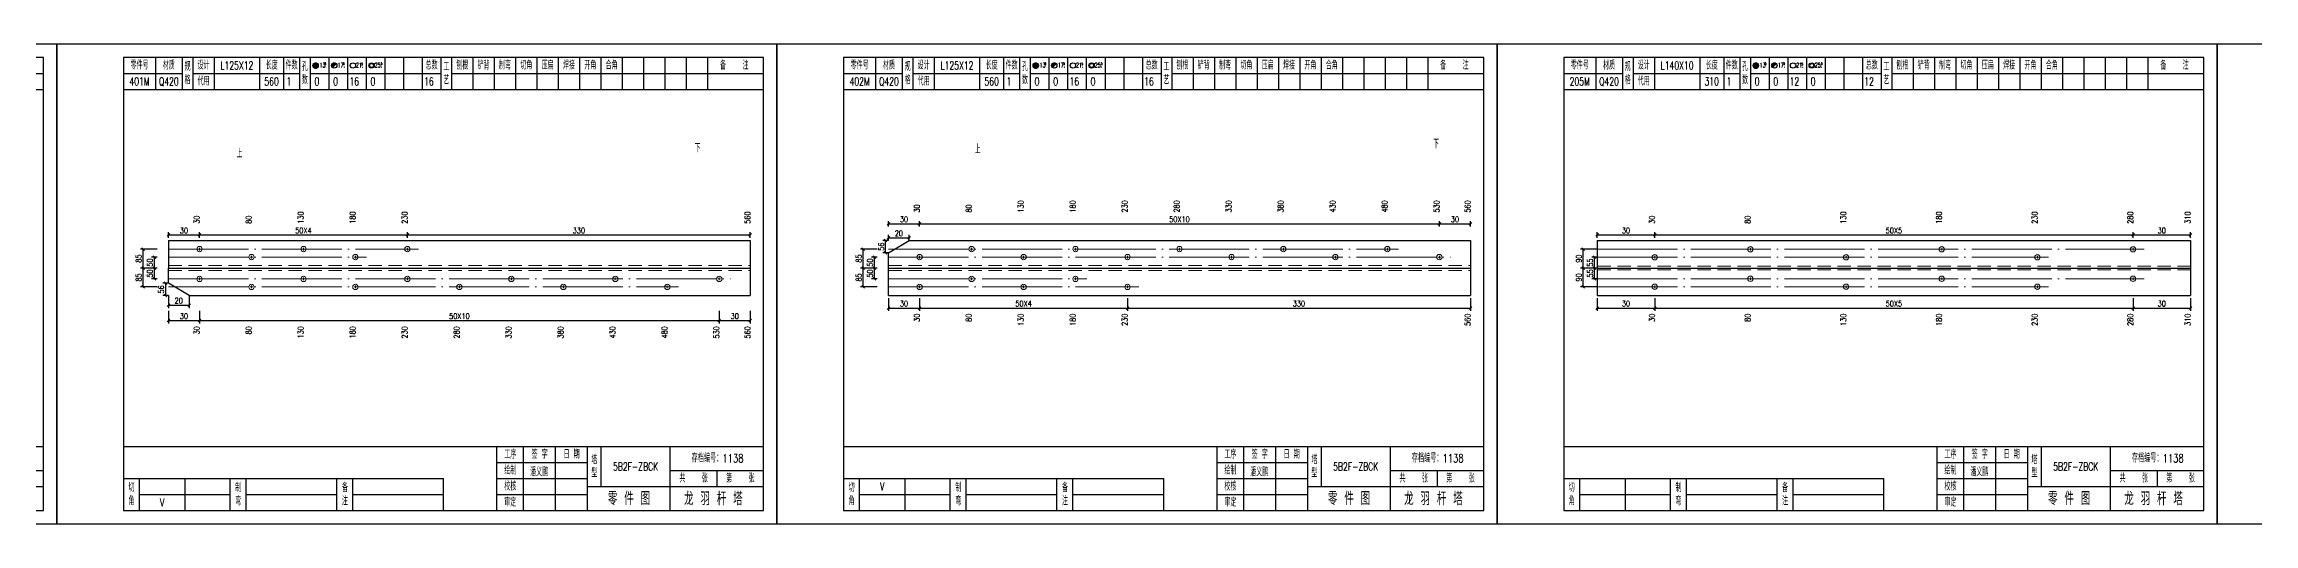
# Model space of a CAD drawing. Header units: millimetres. Extents: x 431 to 8801, y -362 to 231.
# Drawn here: x 3666 to 4495, y 51 to 231 of the extents above; entities that cross this region are included whole.
import ezdxf
from ezdxf.enums import TextEntityAlignment as Align

# ---------------------------------------------------------------- set-up
doc = ezdxf.new("R2010")
doc.units = ezdxf.units.MM
doc.header["$LTSCALE"] = 20
doc.header["$PDMODE"] = 1
doc.linetypes.add('DASHDOT2X', pattern=[1.75, 1.5, -0.125, 0, -0.125])
doc.linetypes.add('HIDDEN', pattern=[0.375, 0.25, -0.125])
for name, color, linetype, lineweight in [('1', 7, 'Continuous', 25), ('11', 3, 'Continuous', 13), ('2', 1, 'HIDDEN', 13), ('5', 1, 'Continuous', 13), ('7', 2, 'DASHDOT2X', 13)]:
    doc.layers.add(name, color=color, linetype=linetype, lineweight=lineweight)
doc.styles.get("Standard").update_dxf_attribs({"font": 'simplex', "width": 0.7, "bigfont": 'gbhzfs.shx'})
doc.styles.add('SYMBOL_TXT', font='txt.shx', dxfattribs={"width": 0.6})
doc.styles.add('TITLE_TXT', font='simplex.shx', dxfattribs={"width": 0.75, "height": 2.5, "bigfont": 'gbhzfs.shx'})
doc.dimstyles.get("Standard").update_dxf_attribs({"dimtxt": 2.1, "dimasz": 1, "dimexe": 1.05, "dimexo": 0, "dimgap": 0.63, "dimtad": 1, "dimzin": 0, "dimdsep": 46, "dimtxsty": 'standard', "dimblk": 'OBLIQUE', "dimblk1": 'OBLIQUE', "dimblk2": 'OBLIQUE', "dimcen": 0.09, "dimadec": 0, "dimazin": 0, "dimtfac": 1, "dimtdec": 1, "dimtix": 1, "dimtmove": 0, "dimatfit": 3, "dimfxl": 0, "dimtolj": 1, "dimtzin": 0, "dimarcsym": 0})
pattern_1 = [(0, (-3, 0), (0, 0.0125), [])]

# ---------------------------------------------------------------- blocks, each defined once
blk = doc.blocks.new('M12_HOLE')
h = blk.add_hatch()
h.set_pattern_fill('LINE', scale=0.1, style=0)
h.set_pattern_definition(pattern_1)
h.paths.add_polyline_path([(-5, 0, 1), (-1, 0, 1)])
at = {"color": 7}
blk.add_circle((-3, 0), 2, dxfattribs=at)
at = {"color": 7, "attachment_point": 1, "style": 'SYMBOL_TXT'}
for s, insert, char_height, width in [('13\\f??|b0|i0|c0|p54;.', (-0.1, 2.1), 3.5, 5.707), ('5', (3.7, 2.3), 1.8, 2.931)]:
    blk.add_mtext(s, dxfattribs=dict(at, insert=insert, char_height=char_height, width=width))
blk = doc.blocks.new('M16_HOLE')
h = blk.add_hatch()
h.set_pattern_fill('LINE', scale=0.1, style=0)
h.set_pattern_definition(pattern_1)
h.paths.add_polyline_path([(-1.6, 1.4, 0.668179), (-5, 0, 0.198912), (-4.4, -1.4)])
at = {"color": 7}
blk.add_circle((-3, 0), 2, dxfattribs=at)
at = {"color": 7, "attachment_point": 1, "style": 'SYMBOL_TXT'}
for s, insert, char_height, width in [('17.', (-0.4, 2.1), 3.5, 6.316), ('5', (3.6, 2.3), 1.8, 1.822)]:
    blk.add_mtext(s, dxfattribs=dict(at, insert=insert, char_height=char_height, width=width))
blk = doc.blocks.new('M20_HOLE')
at = {"color": 7}
blk.add_circle((-3, 0), 2, dxfattribs=at)
at = {"color": 7, "attachment_point": 1, "style": 'SYMBOL_TXT'}
for s, insert, char_height, width in [('21.', (-0.7, 2), 3.5, 6.074), ('5', (3.3, 2), 1.8, 1.458)]:
    blk.add_mtext(s, dxfattribs=dict(at, insert=insert, char_height=char_height, width=width))
blk = doc.blocks.new('M24_HOLE')
at = {"color": 7}
for radius in [2, 1.5]:
    blk.add_circle((-3, 0), radius, dxfattribs=at)
at = {"color": 7, "attachment_point": 1, "style": 'SYMBOL_TXT'}
for s, insert, char_height, width in [('25.', (-0.7, 2.1), 3.5, 2.429), ('5', (3.9, 2.3), 1.8, 1.944)]:
    blk.add_mtext(s, dxfattribs=dict(at, insert=insert, char_height=char_height, width=width))
blk = doc.blocks.new('JgCard')
for p, q in [((270, 180), (0, 180)), ((0, 180), (0, 0)), ((265, 175), (25, 175)), ((25, 175), (25, 5)), ((37, 175), (37, 163)), ((47, 175), (47, 163)), ((51, 175), (51, 163)), ((59, 175), (59, 163)), ((76, 175), (76, 163)), ((85, 175), (85, 163)), ((91, 175), (91, 163)), ((95, 175), (95, 163)), ((102, 175), (102, 163)), ((109, 175), (109, 163)), ((116, 175), (116, 163)), ((123, 175), (123, 163)), ((130, 175), (130, 163)), ((137, 175), (137, 163)), ((144, 175), (144, 163)), ((148, 175), (148, 163)), ((156, 175), (156, 163)), ((164, 175), (164, 163)), ((172, 175), (172, 163)), ((180, 175), (180, 163)), ((188, 175), (188, 163)), ((196, 175), (196, 163)), ((204, 175), (204, 163)), ((212, 175), (212, 163)), ((220, 175), (220, 163)), ((228, 175), (228, 163)), ((236, 175), (236, 163)), ((244, 175), (244, 163)), ((265, 5), (265, 175)), ((270, 0), (270, 180)), ((25, 169), (47, 169)), ((51, 169), (91, 169)), ((95, 169), (144, 169)), ((148, 169), (265, 169)), ((25, 163), (265, 163)), ((25, 29), (265, 29)), ((165, 5), (165, 29)), ((175, 5), (175, 29)), ((187, 5), (187, 29)), ((199, 5), (199, 29)), ((204, 29), (204, 14)), ((230, 5), (230, 29)), ((25, 17), (145, 17)), ((31, 5), (31, 17)), ((48, 17), (48, 5)), ((65, 5), (65, 17)), ((71, 5), (71, 17)), ((105, 5), (105, 17)), ((111, 5), (111, 17)), ((145, 5), (145, 17)), ((165, 23), (199, 23)), ((165, 17), (199, 17)), ((230, 20), (265, 20)), ((247.5, 20), (247.5, 14)), ((31, 11), (65, 11)), ((71, 11), (105, 11)), ((111, 11), (145, 11)), ((165, 11), (199, 11)), ((199, 14), (265, 14)), ((0, 0), (270, 0)), ((25, 5), (265, 5))]:
    blk.add_line(p, q)
blk.add_lwpolyline([(96.03, 171.99, -1), (98.03, 171.99, -1)], format="xyb", close=True)
blk.add_point((145, 96))
at = {"xscale": 0.5, "yscale": 0.5, "zscale": 0.5}
for name, p in [('M12_HOLE', (98.53, 171.99)), ('M16_HOLE', (105.5, 172)), ('M20_HOLE', (112.5, 172)), ('M24_HOLE', (119.5, 172))]:
    blk.add_blockref(name, p, dxfattribs=at)
at = {"style": 'TITLE_TXT', "width": 0.75}
for s, height, p in [('存档编号：1138', 3.076, (238.02, 23.07)), ('潘义鹏', 3, (177.45, 17.91)), ('龙 羽 杆 塔', 5, (235.17, 6.97))]:
    blk.add_text(s, height=height, dxfattribs=at).set_placement(p)
at = {"attachment_point": 5, "style": 'TITLE_TXT'}
for s, insert, char_height, width in [('零件号', (31, 172), 3, 15), ('材质', (42, 172), 3, 8), ('规格', (49, 169), 3, 4), ('代用', (55, 166), 3, 8), ('设计', (55, 172), 3, 8), ('长度', (80.5, 172), 3, 8), ('件数', (88, 172), 3, 6), ('孔数', (93, 169), 3, 4), ('总数', (140.5, 172), 3, 7), ('工\\P艺', (146, 169), 3, 4), ('刨根', (152, 172), 3, 8), ('铲背', (160, 172), 3, 8), ('制弯', (168, 172), 3, 8), ('切角', (176, 172), 3, 8), ('压扁', (184, 172), 3, 8), ('焊接', (192, 172), 3, 8), ('开角', (200, 172), 3, 8), ('合角', (208, 172), 3, 8), ('备    注', (254, 172), 3, 22), ('工序', (170, 26), 3, 10), ('签 字', (181, 26), 3, 12), ('日 期', (193, 26), 3, 12), ('塔\\P型', (201.5, 21.5), 3, 5), ('绘制', (170, 20), 3, 10), ('共    张', (238.75, 17), 3, 17.5), ('第    张', (256.25, 17), 3, 17.5), ('切\\P角', (28, 11), 3, 6), ('制\\P弯', (68, 11), 3, 6), ('备\\P注', (108, 11), 3, 6), ('校核', (170, 14), 3, 10), ('审定', (170, 8), 3, 10), ('零 件 图', (214.5, 9.5), 5, 31)]:
    blk.add_mtext(s, dxfattribs=dict(at, insert=insert, char_height=char_height, width=width))
blk = doc.blocks.new('M20')
for p, q in [((-0.5, 0), (0.5, 0)), ((0, -0.5), (0, 0.5))]:
    blk.add_line(p, q)
blk.add_circle((0, 0), 1)
blk = doc.blocks.new('_Oblique')
at = {"color": 0, "linetype": 'ByBlock', "lineweight": -2}
blk.add_line((-0.5, -0.5), (0.5, 0.5), dxfattribs=at)
blk = doc.blocks.new('*D137')
at = {"layer": '11', "color": 0, "lineweight": -2}
for p, q in [((3713.02, 140.89), (3710.92, 140.89)), ((3711.97, 140.89), (3711.97, 136.34)), ((3713.02, 136.34), (3710.92, 136.34))]:
    blk.add_line(p, q, dxfattribs=at)
at = {"layer": 'Defpoints', "color": 0}
for p in [(3713.02, 140.89), (3711.97, 136.34), (3713.02, 136.34)]:
    blk.add_point(p, dxfattribs=at)
at = {"layer": '11', "color": 0, "lineweight": -2}
for p, rotation in [((3711.97, 140.89), 90), ((3711.97, 136.34), 270)]:
    blk.add_blockref('_Oblique', p, dxfattribs=dict(at, rotation=rotation))
at = {"layer": '11', "color": 0, "insert": (3710.29, 138.61), "char_height": 2.1, "attachment_point": 5, "rotation": 90}
blk.add_mtext('\\A1;56', dxfattribs=at)

msp = doc.modelspace()

# ---------------------------------------------------------------- linework, layer by layer
at = {"layer": '1'}
for p, q in [((3713.016, 156.922), (3713.016, 146.632)), ((3713.016, 156.922), (3931.216, 156.922)), ((3931.216, 156.922), (3931.216, 136.342)), ((3983.016, 152.376), (3990.811, 156.922)), ((3983.016, 146.632), (3983.016, 152.376)), ((3990.811, 156.922), (4201.216, 156.922)), ((4201.216, 156.922), (4201.216, 136.342)), ((4248.816, 156.922), (4248.816, 136.342)), ((4248.816, 156.922), (4471.216, 156.922)), ((4471.216, 156.922), (4471.216, 136.342)), ((3713.016, 140.887), (3713.016, 146.632)), ((3713.016, 146.632), (3931.216, 146.632)), ((3720.811, 136.342), (3713.016, 140.887)), ((3983.016, 136.342), (3983.016, 146.632)), ((3983.016, 146.632), (4201.216, 146.632)), ((4248.816, 146.632), (4471.216, 146.632)), ((3720.811, 136.342), (3931.216, 136.342)), ((3983.016, 136.342), (4201.216, 136.342)), ((4248.816, 136.342), (4471.216, 136.342))]:
    msp.add_line(p, q, dxfattribs=at)
at = {"layer": '2'}
for p, q in [((3713.016, 147.62), (3931.216, 147.62)), ((3713.016, 145.644), (3931.216, 145.644)), ((3983.016, 147.62), (4201.216, 147.62)), ((3983.016, 145.644), (4201.216, 145.644)), ((4248.816, 147.367), (4471.216, 147.367)), ((4248.816, 145.897), (4471.216, 145.897))]:
    msp.add_line(p, q, dxfattribs=at)
at = {"layer": '7'}
for p, q in [((3713.016, 153.748), (3806.858, 153.748)), ((3713.016, 150.748), (3787.37, 150.748)), ((3983.016, 153.748), (4174.294, 153.748)), ((3983.016, 150.748), (4193.781, 150.748)), ((4248.816, 153.674), (4453.895, 153.674)), ((4248.816, 150.674), (4418.024, 150.674)), ((3713.016, 142.516), (3923.781, 142.516)), ((3983.016, 142.516), (4057.37, 142.516)), ((4248.816, 142.589), (4453.895, 142.589)), ((3713.016, 139.516), (3904.294, 139.516)), ((3983.016, 139.516), (4076.858, 139.516)), ((4248.816, 139.589), (4418.024, 139.589))]:
    msp.add_line(p, q, dxfattribs=at)

# ---------------------------------------------------------------- block references
at = {"layer": '1'}
for p in [(3401.216, 50.632), (3671.216, 50.632), (3941.216, 50.632), (4211.216, 50.632), (4481.216, 50.632)]:
    msp.add_blockref('JgCard', p, dxfattribs=at)
at = {"layer": '5'}
for p in [(3724.708, 153.748), (3744.196, 150.748), (3763.683, 153.748), (3783.17, 150.748), (3802.658, 153.748), (3994.708, 150.748), (4014.196, 153.748), (4033.683, 150.748), (4053.17, 153.748), (4072.658, 150.748), (4092.145, 153.748), (4111.632, 150.748), (4131.119, 153.748), (4150.607, 150.748), (4170.094, 153.748), (4189.581, 150.748), (4270.339, 150.674), (4306.21, 153.674), (4342.081, 150.674), (4377.953, 153.674), (4413.824, 150.674), (4449.695, 153.674), (3724.708, 142.516), (3763.683, 142.516), (3802.658, 142.516), (3841.632, 142.516), (3880.607, 142.516), (3919.581, 142.516), (4014.196, 142.516), (4053.17, 142.516), (4306.21, 142.589), (4377.953, 142.589), (4449.695, 142.589), (3744.196, 139.516), (3783.17, 139.516), (3822.145, 139.516), (3861.119, 139.516), (3900.094, 139.516), (3994.708, 139.516), (4033.683, 139.516), (4072.658, 139.516), (4270.339, 139.589), (4342.081, 139.589), (4413.824, 139.589)]:
    msp.add_blockref('M20', p, dxfattribs=at)

# ---------------------------------------------------------------- texts
at = {"layer": '1', "width": 0.7}
for s, p in [('L125X12', (3738.716, 222.632)), ('L125X12', (4008.716, 222.632)), ('L140X10', (4278.716, 222.632)), ('401M', (3702.216, 216.632)), ('Q420', (3713.216, 216.632)), ('560', (3751.716, 216.632)), ('1', (3758.216, 216.632)), ('0', (3768.716, 216.632)), ('0', (3775.716, 216.632)), ('16', (3782.716, 216.632)), ('0', (3789.716, 216.632)), ('16', (3810.716, 216.632)), ('402M', (3972.216, 216.632)), ('Q420', (3983.216, 216.632)), ('560', (4021.716, 216.632)), ('1', (4028.216, 216.632)), ('0', (4038.716, 216.632)), ('0', (4045.716, 216.632)), ('16', (4052.716, 216.632)), ('0', (4059.716, 216.632)), ('16', (4080.716, 216.632)), ('205M', (4242.216, 216.632)), ('Q420', (4253.216, 216.632)), ('310', (4291.716, 216.632)), ('1', (4298.216, 216.632)), ('0', (4308.716, 216.632)), ('0', (4315.716, 216.632)), ('12', (4322.716, 216.632)), ('0', (4329.716, 216.632)), ('12', (4350.716, 216.632)), ('上', (3739.649, 189.519)), ('下', (3911.481, 191.527)), ('上', (4016.525, 191.123)), ('下', (4188.357, 193.132)), ('V', (3710.716, 58.632)), ('V', (3980.716, 64.632))]:
    msp.add_text(s, height=3, dxfattribs=at).set_placement(p, align=Align.MIDDLE_CENTER)
for s, p in [('130', (3763.683, 163.222)), ('180', (3783.17, 163.222)), ('230', (3802.658, 163.222)), ('560', (3931.216, 163.222)), ('30', (3994.708, 167.422)), ('80', (4014.196, 167.422)), ('130', (4033.683, 167.422)), ('180', (4053.17, 167.422)), ('230', (4072.658, 167.422)), ('280', (4092.145, 167.422)), ('330', (4111.632, 167.422)), ('380', (4131.119, 167.422)), ('430', (4150.607, 167.422)), ('480', (4170.094, 167.422)), ('530', (4189.581, 167.422)), ('560', (4201.216, 167.422)), ('130', (4342.081, 163.222)), ('180', (4377.953, 163.222)), ('230', (4413.824, 163.222)), ('280', (4449.695, 163.222)), ('310', (4471.216, 163.222)), ('30', (3724.708, 163.222)), ('80', (3744.196, 163.222)), ('30', (4270.339, 163.222)), ('80', (4306.21, 163.222))]:
    msp.add_text(s, height=2.1, rotation=90, dxfattribs=at).set_placement(p)
for s, p in [('30', (3724.708, 124.792)), ('80', (3744.196, 124.792)), ('130', (3763.683, 124.792)), ('180', (3783.17, 124.792)), ('230', (3802.658, 124.792)), ('280', (3822.145, 124.792)), ('330', (3841.632, 124.792)), ('380', (3861.119, 124.792)), ('430', (3880.607, 124.792)), ('480', (3900.094, 124.792)), ('530', (3919.581, 124.792)), ('560', (3931.216, 124.792)), ('30', (3994.708, 129.517)), ('80', (4014.196, 129.517)), ('130', (4033.683, 129.517)), ('180', (4053.17, 129.517)), ('230', (4072.658, 129.517)), ('560', (4201.216, 129.517)), ('30', (4270.339, 129.517)), ('80', (4306.21, 129.517)), ('130', (4342.081, 129.517)), ('180', (4377.953, 129.517)), ('230', (4413.824, 129.517)), ('280', (4449.695, 129.517)), ('310', (4471.216, 129.517))]:
    msp.add_text(s, height=2.1, rotation=90, dxfattribs=at).set_placement(p, align=Align.RIGHT)
at = {"layer": '1', "char_height": 3, "width": 26, "attachment_point": 5}
for insert in [(3888.216, 72.132), (4158.216, 72.132), (4428.216, 72.132)]:
    msp.add_mtext('5B2F-ZBCK', dxfattribs=dict(at, insert=insert))

# ---------------------------------------------------------------- dimensions: what is measured, and where the dimension line sits
at = {"layer": '1'}
for base, p1, p2, text in [((3703.566, 153.748), (3708.766, 146.632), (3708.766, 153.748), '85'), ((3707.766, 150.748), (3708.766, 146.632), (3708.766, 150.748), '50'), ((3973.566, 153.748), (3978.766, 146.632), (3978.766, 153.748), '85'), ((3977.766, 150.748), (3978.766, 146.632), (3978.766, 150.748), '50'), ((4243.566, 153.674), (4248.766, 146.632), (4248.766, 153.674), '90'), ((4247.766, 150.674), (4248.766, 146.632), (4248.766, 150.674), '55'), ((3703.566, 146.632), (3708.766, 139.516), (3708.766, 146.632), '85'), ((3707.766, 146.632), (3708.766, 142.516), (3708.766, 146.632), '50'), ((3973.566, 146.632), (3978.766, 139.516), (3978.766, 146.632), '85'), ((3977.766, 146.632), (3978.766, 142.516), (3978.766, 146.632), '50'), ((4243.566, 146.632), (4248.766, 139.589), (4248.766, 146.632), '90'), ((4247.766, 146.632), (4248.766, 142.589), (4248.766, 146.632), '55')]:
    msp.add_linear_dim(base=base, p1=p1, p2=p2, angle=90, text=text, dimstyle='standard', dxfattribs=at).render()
at = {"layer": '11'}
for base, p1, p2, text in [((3994.708, 163.222), (3983.016, 162.172), (3994.708, 162.172), '30'), ((4189.581, 163.222), (3994.708, 162.172), (4189.581, 162.172), '50X10'), ((4201.216, 163.222), (4189.581, 162.172), (4201.216, 162.172), '30'), ((3724.708, 159.022), (3713.016, 157.972), (3724.708, 157.972), '30'), ((3802.658, 159.022), (3724.708, 157.972), (3802.658, 157.972), '50X4'), ((3931.216, 159.022), (3802.658, 157.972), (3931.216, 157.972), '330'), ((3990.811, 157.972), (3983.016, 156.922), (3990.811, 156.922), '20'), ((4270.339, 159.022), (4248.816, 157.972), (4270.339, 157.972), '30'), ((4449.695, 159.022), (4270.339, 157.972), (4449.695, 157.972), '50X5'), ((4471.216, 159.022), (4449.695, 157.972), (4471.216, 157.972), '30'), ((3720.811, 132.667), (3713.016, 136.342), (3720.811, 136.342), '20'), ((3994.708, 131.617), (3983.016, 135.292), (3994.708, 135.292), '30'), ((4072.658, 131.617), (3994.708, 135.292), (4072.658, 135.292), '50X4'), ((4201.216, 131.617), (4072.658, 135.292), (4201.216, 135.292), '330'), ((4270.339, 131.617), (4248.816, 135.292), (4270.339, 135.292), '30'), ((4449.695, 131.617), (4270.339, 135.292), (4449.695, 135.292), '50X5'), ((4471.216, 131.617), (4449.695, 135.292), (4471.216, 135.292), '30'), ((3724.708, 126.892), (3713.016, 130.567), (3724.708, 130.567), '30'), ((3919.581, 126.892), (3724.708, 130.567), (3919.581, 130.567), '50X10'), ((3931.216, 126.892), (3919.581, 130.567), (3931.216, 130.567), '30')]:
    msp.add_linear_dim(base=base, p1=p1, p2=p2, text=text, dimstyle='standard', dxfattribs=at).render()
msp.add_linear_dim(base=(3981.966, 156.922), p1=(3983.016, 152.376), p2=(3983.016, 156.922), angle=90, text='56', dimstyle='standard', dxfattribs=at).render()
dim = msp.add_linear_dim(base=(3711.966, 136.342), p1=(3713.016, 140.887), p2=(3713.016, 136.342), angle=90, text='56', dimstyle='standard', dxfattribs=at)
dim.commit()
dim.dimension.update_dxf_attribs({"geometry": '*D137', "text_midpoint": (3710.286, 138.614)})

doc.saveas('drawing.dxf')
